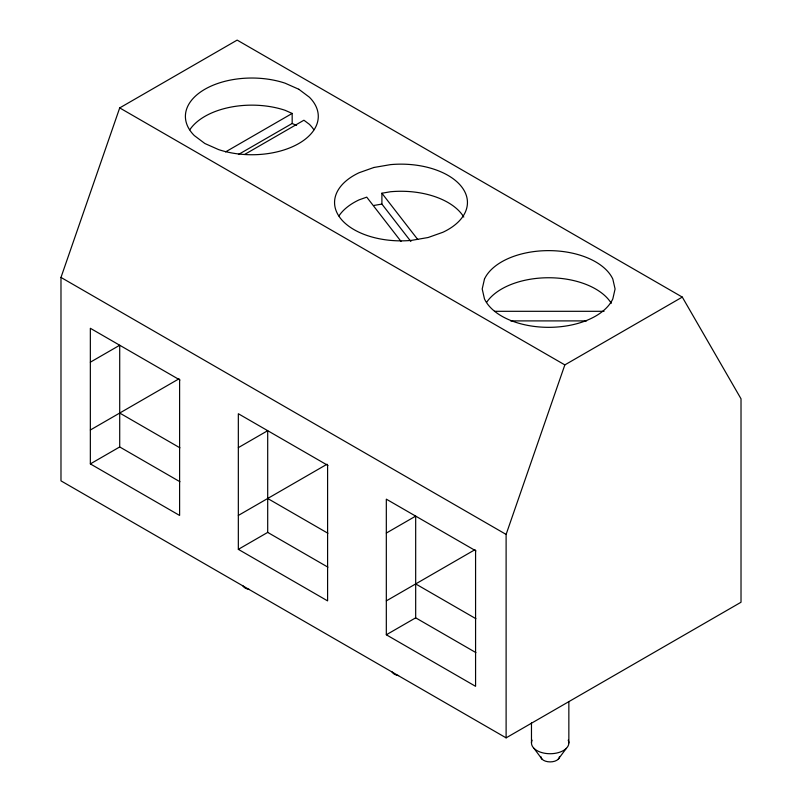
<?xml version="1.0" encoding="UTF-8"?>
<svg xmlns="http://www.w3.org/2000/svg" width="802" height="802" viewBox="0 0 802 802"><rect width="100%" height="100%" fill="white"/><g stroke="black" fill="none" stroke-linecap="round" stroke-linejoin="round"><path stroke-width="1.2" d="M60.982 277.432L119.709 107.909L237.161 40.1L682.291 297.091L741.018 398.815L741.018 602.242L506.112 737.86L60.982 480.859L60.982 277.432L506.112 534.423L506.112 737.86M506.112 534.423L564.839 364.9L682.291 297.091M558.252 759.203L566.342 748.336M225.552 151.909L292.169 113.443L292.169 123.478L238.445 154.495M244.821 154.345L303.918 120.22L309.382 124.33A66.436 38.356 0 0 1 313.873 129.764M90.345 362.193L119.709 345.241L119.709 446.955L179.929 481.731M90.345 430.002L179.077 378.775M179.929 380.008L90.345 328.289L90.345 463.907L119.709 446.955M238.334 447.636L267.698 430.684L267.698 532.398L327.918 567.164M238.334 515.445L327.066 464.208M327.918 465.451L238.334 413.732L238.334 549.35L267.698 532.398M386.323 533.069L415.677 516.117L415.677 617.831L475.907 652.607M386.323 600.878L475.055 549.651M475.907 550.894L386.323 499.165L386.323 634.783L415.677 617.831M410.865 241.472L381.902 204.079L381.902 193.232L390.494 191.748A66.436 38.356 0 0 1 463.777 217.061M373.872 205.462L381.902 204.079M494.503 311.306L604.036 311.306M510.684 320.9L586.603 320.9M292.169 113.443L285.061 110.285A66.436 38.356 0 0 0 189.813 129.764M292.169 123.478L296.6 125.443M119.709 107.909L564.839 364.9M119.709 413.05L179.929 447.827M267.698 498.493L327.918 533.26M415.677 583.926L475.907 618.703M90.345 463.907L179.608 515.445L179.608 379.827M238.334 549.35L327.597 600.878L327.597 465.26M386.323 634.783L475.576 686.322L475.576 550.703M381.902 193.232L417.732 239.477M401.04 241.422L366.735 197.142L359.095 199.858A66.436 38.356 0 0 0 338.935 215.939M533.982 748.336L542.072 759.203M568.849 701.6L568.849 742.943M531.475 722.893L531.475 742.943M398.584 675.595A9.343 5.393 0 0 1 391.977 671.785M249.422 589.48A9.343 5.393 0 0 1 242.816 585.671M559.505 756.507A9.343 5.393 0 0 1 550.162 761.9A9.343 5.393 0 0 1 540.819 756.507M568.207 740.156A18.687 10.787 0 0 1 550.162 753.73A18.687 10.787 0 0 1 532.107 740.156M486.613 302.364A66.436 38.356 0 0 1 549.52 277.753A66.436 38.356 0 0 1 611.274 303.306M484.468 279.056L482.202 288.981L484.468 298.905A66.436 38.356 0 0 0 548.638 327.336A66.436 38.356 0 0 0 612.818 298.905L615.084 288.981L612.818 279.056A66.436 38.356 0 0 0 548.638 250.625A66.436 38.356 0 0 0 484.468 279.056M373.872 167.488L359.095 172.731A66.436 38.356 0 0 0 340.349 218.164A66.436 38.356 0 0 0 411.506 240.379L428.128 237.512L442.904 232.269A66.436 38.356 0 0 0 461.651 186.836A66.436 38.356 0 0 0 390.494 164.631L373.872 167.488M298.815 89.263L285.061 83.167A66.436 38.356 0 0 0 204.861 89.263A66.436 38.356 0 0 0 194.305 135.568L204.861 143.508L218.615 149.603A66.436 38.356 0 0 0 298.815 143.508A66.436 38.356 0 0 0 309.382 97.202L298.815 89.263"/></g></svg>
